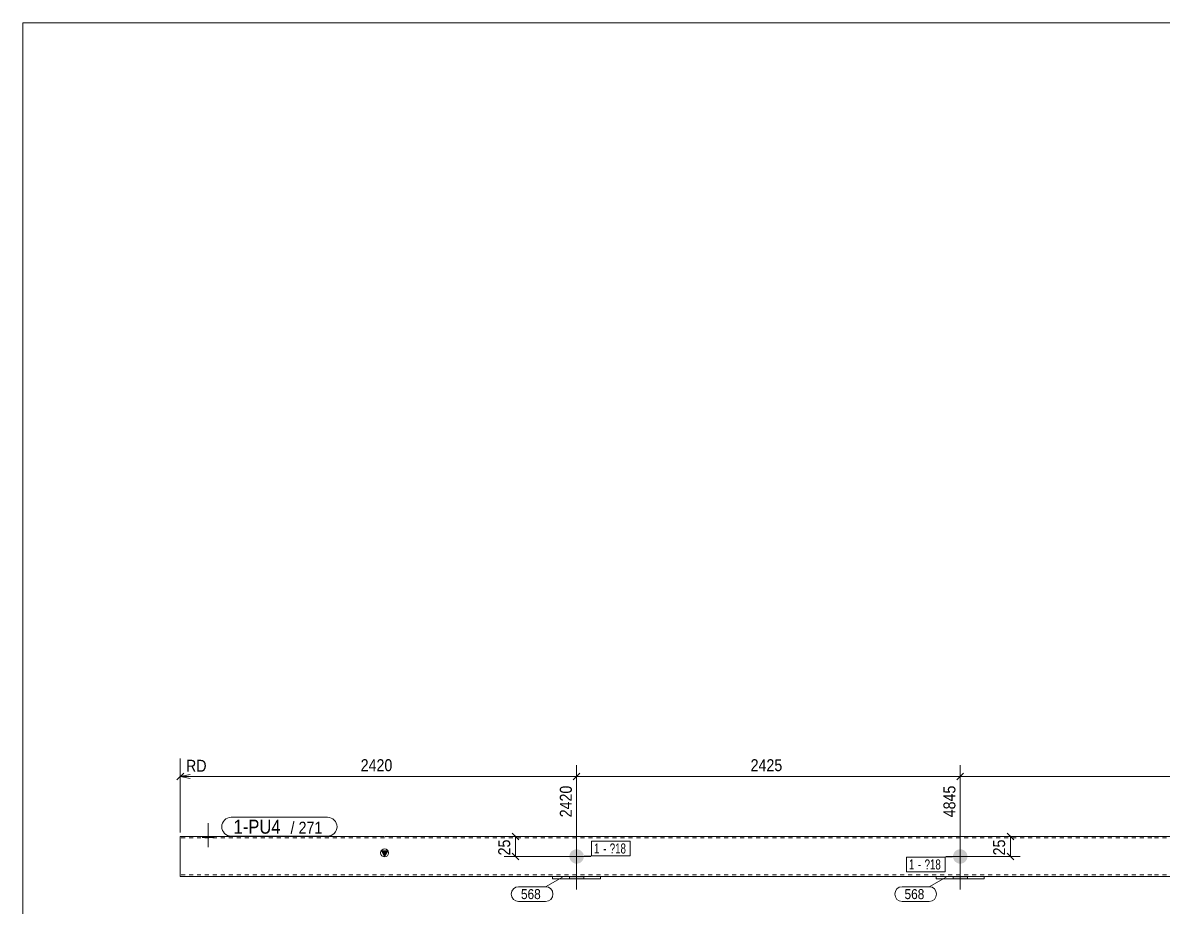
# Model space of a CAD drawing. Header units: millimetres. Extents: x 2 to 579, y 1 to 405.
# Drawn here: x 5 to 290.7, y 183.6 to 405 of the extents above; entities that cross this region are included whole.
import ezdxf

# ---------------------------------------------------------------- set-up
doc = ezdxf.new("R2010")
doc.units = ezdxf.units.MM
doc.linetypes.add('XKITLINE00', pattern=[0])
doc.linetypes.add('XKITLINE01', pattern=[4, 1, -1, 1, -1])
for name, color, linetype, lineweight in [('Bolt', 3, 'Continuous', 0), ('BoltMark', 7, 'Continuous', 0), ('Dimensions', 7, 'Continuous', 0), ('DrawingSheet', 5, 'Continuous', 0), ('Part', 2, 'Continuous', 0), ('PartMark', 7, 'Continuous', 0)]:
    doc.layers.add(name, color=color, linetype=linetype, lineweight=lineweight)
doc.styles.add('ARIAL', font='ARIAL.TTF')
doc.styles.add('ARIAL_NARROW', font='ARIALN.TTF')

# ---------------------------------------------------------------- blocks, each defined once
blk = doc.blocks.new('*A10')
at = {"layer": 'Bolt'}
blk.add_hatch(color=3, dxfattribs=at).paths.add_polyline_path([(141.94, 196.32), (141.95, 196.36), (141.95, 196.41), (141.95, 196.45), (141.96, 196.5), (141.96, 196.54), (141.97, 196.58), (141.98, 196.63), (141.99, 196.67), (142, 196.71), (142.01, 196.76), (142.02, 196.8), (142.03, 196.84), (142.05, 196.88), (142.06, 196.92), (142.08, 196.96), (142.1, 197.01), (142.12, 197.05), (142.14, 197.09), (142.16, 197.12), (142.18, 197.16), (142.2, 197.2), (142.22, 197.24), (142.25, 197.28), (142.27, 197.31), (142.3, 197.35), (142.32, 197.38), (142.35, 197.42), (142.38, 197.45), (142.41, 197.48), (142.44, 197.52), (142.47, 197.55), (142.5, 197.58), (142.54, 197.61), (142.57, 197.64), (142.6, 197.67), (142.64, 197.69), (142.67, 197.72), (142.71, 197.75), (142.74, 197.77), (142.78, 197.8), (142.82, 197.82), (142.86, 197.84), (142.9, 197.86), (142.93, 197.88), (142.97, 197.9), (143.01, 197.92), (143.06, 197.94), (143.1, 197.96), (143.14, 197.97), (143.18, 197.98), (143.22, 198), (143.26, 198.01), (143.31, 198.02), (143.35, 198.03), (143.39, 198.04), (143.44, 198.05), (143.48, 198.06), (143.52, 198.06), (143.57, 198.07), (143.61, 198.07), (143.66, 198.07), (143.7, 198.08), (143.74, 198.08), (143.79, 198.08), (143.83, 198.07), (143.88, 198.07), (143.92, 198.07), (143.96, 198.06), (144.01, 198.06), (144.05, 198.05), (144.1, 198.04), (144.14, 198.03), (144.18, 198.02), (144.22, 198.01), (144.27, 198), (144.31, 197.98), (144.35, 197.97), (144.39, 197.96), (144.43, 197.94), (144.47, 197.92), (144.51, 197.9), (144.55, 197.88), (144.59, 197.86), (144.63, 197.84), (144.67, 197.82), (144.71, 197.8), (144.74, 197.77), (144.78, 197.75), (144.82, 197.72), (144.85, 197.69), (144.89, 197.67), (144.92, 197.64), (144.95, 197.61), (144.99, 197.58), (145.02, 197.55), (145.05, 197.52), (145.08, 197.48), (145.11, 197.45), (145.14, 197.42), (145.16, 197.38), (145.19, 197.35), (145.22, 197.31), (145.24, 197.28), (145.26, 197.24), (145.29, 197.2), (145.31, 197.16), (145.33, 197.12), (145.35, 197.09), (145.37, 197.05), (145.39, 197.01), (145.41, 196.96), (145.42, 196.92), (145.44, 196.88), (145.45, 196.84), (145.47, 196.8), (145.48, 196.76), (145.49, 196.71), (145.5, 196.67), (145.51, 196.63), (145.52, 196.58), (145.52, 196.54), (145.53, 196.5), (145.54, 196.45), (145.54, 196.41), (145.54, 196.36), (145.54, 196.32), (145.54, 196.28), (145.54, 196.23), (145.54, 196.19), (145.54, 196.14), (145.54, 196.1), (145.53, 196.06), (145.52, 196.01), (145.52, 195.97), (145.51, 195.92), (145.5, 195.88), (145.49, 195.84), (145.48, 195.8), (145.47, 195.75), (145.45, 195.71), (145.44, 195.67), (145.42, 195.63), (145.41, 195.59), (145.39, 195.55), (145.37, 195.51), (145.35, 195.47), (145.33, 195.43), (145.31, 195.39), (145.29, 195.35), (145.26, 195.31), (145.24, 195.28), (145.22, 195.24), (145.19, 195.2), (145.16, 195.17), (145.14, 195.13), (145.11, 195.1), (145.08, 195.07), (145.05, 195.03), (145.02, 195), (144.99, 194.97), (144.95, 194.94), (144.92, 194.91), (144.89, 194.88), (144.85, 194.86), (144.82, 194.83), (144.78, 194.8), (144.74, 194.78), (144.71, 194.76), (144.67, 194.73), (144.63, 194.71), (144.59, 194.69), (144.55, 194.67), (144.51, 194.65), (144.47, 194.63), (144.43, 194.61), (144.39, 194.6), (144.35, 194.58), (144.31, 194.57), (144.27, 194.55), (144.22, 194.54), (144.18, 194.53), (144.14, 194.52), (144.1, 194.51), (144.05, 194.5), (144.01, 194.5), (143.96, 194.49), (143.92, 194.48), (143.88, 194.48), (143.83, 194.48), (143.79, 194.48), (143.74, 194.48), (143.7, 194.48), (143.66, 194.48), (143.61, 194.48), (143.57, 194.48), (143.52, 194.49), (143.48, 194.5), (143.44, 194.5), (143.39, 194.51), (143.35, 194.52), (143.31, 194.53), (143.26, 194.54), (143.22, 194.55), (143.18, 194.57), (143.14, 194.58), (143.1, 194.6), (143.06, 194.61), (143.01, 194.63), (142.97, 194.65), (142.93, 194.67), (142.9, 194.69), (142.86, 194.71), (142.82, 194.73), (142.78, 194.76), (142.74, 194.78), (142.71, 194.8), (142.67, 194.83), (142.64, 194.86), (142.6, 194.88), (142.57, 194.91), (142.54, 194.94), (142.5, 194.97), (142.47, 195), (142.44, 195.03), (142.41, 195.07), (142.38, 195.1), (142.35, 195.13), (142.32, 195.17), (142.3, 195.2), (142.27, 195.24), (142.25, 195.28), (142.22, 195.31), (142.2, 195.35), (142.18, 195.39), (142.16, 195.43), (142.14, 195.47), (142.12, 195.51), (142.1, 195.55), (142.08, 195.59), (142.06, 195.63), (142.05, 195.67), (142.03, 195.71), (142.02, 195.75), (142.01, 195.8), (142, 195.84), (141.99, 195.88), (141.98, 195.92), (141.97, 195.97), (141.96, 196.01), (141.96, 196.06), (141.95, 196.1), (141.95, 196.14), (141.95, 196.19), (141.94, 196.23), (141.94, 196.28)], flags=17)
at = {"layer": 'Bolt', "color": 3, "linetype": 'XKITLINE00', "lineweight": 0}
for p, q in [((143.74, 192.68), (143.74, 199.88)), ((147.34, 196.28), (140.14, 196.28))]:
    blk.add_line(p, q, dxfattribs=at)
blk = doc.blocks.new('*A11')
at = {"layer": 'Bolt'}
blk.add_hatch(color=3, dxfattribs=at).paths.add_polyline_path([(238.04, 196.32), (238.05, 196.36), (238.05, 196.41), (238.05, 196.45), (238.06, 196.5), (238.06, 196.54), (238.07, 196.58), (238.08, 196.63), (238.09, 196.67), (238.1, 196.71), (238.11, 196.76), (238.12, 196.8), (238.13, 196.84), (238.15, 196.88), (238.16, 196.92), (238.18, 196.96), (238.2, 197.01), (238.22, 197.05), (238.24, 197.09), (238.26, 197.12), (238.28, 197.16), (238.3, 197.2), (238.32, 197.24), (238.35, 197.28), (238.37, 197.31), (238.4, 197.35), (238.42, 197.38), (238.45, 197.42), (238.48, 197.45), (238.51, 197.48), (238.54, 197.52), (238.57, 197.55), (238.6, 197.58), (238.64, 197.61), (238.67, 197.64), (238.7, 197.67), (238.74, 197.69), (238.77, 197.72), (238.81, 197.75), (238.84, 197.77), (238.88, 197.8), (238.92, 197.82), (238.96, 197.84), (239, 197.86), (239.03, 197.88), (239.07, 197.9), (239.11, 197.92), (239.16, 197.94), (239.2, 197.96), (239.24, 197.97), (239.28, 197.98), (239.32, 198), (239.36, 198.01), (239.41, 198.02), (239.45, 198.03), (239.49, 198.04), (239.54, 198.05), (239.58, 198.06), (239.62, 198.06), (239.67, 198.07), (239.71, 198.07), (239.76, 198.07), (239.8, 198.08), (239.84, 198.08), (239.89, 198.08), (239.93, 198.07), (239.98, 198.07), (240.02, 198.07), (240.06, 198.06), (240.11, 198.06), (240.15, 198.05), (240.2, 198.04), (240.24, 198.03), (240.28, 198.02), (240.32, 198.01), (240.37, 198), (240.41, 197.98), (240.45, 197.97), (240.49, 197.96), (240.53, 197.94), (240.57, 197.92), (240.61, 197.9), (240.65, 197.88), (240.69, 197.86), (240.73, 197.84), (240.77, 197.82), (240.81, 197.8), (240.84, 197.77), (240.88, 197.75), (240.92, 197.72), (240.95, 197.69), (240.99, 197.67), (241.02, 197.64), (241.05, 197.61), (241.09, 197.58), (241.12, 197.55), (241.15, 197.52), (241.18, 197.48), (241.21, 197.45), (241.24, 197.42), (241.26, 197.38), (241.29, 197.35), (241.32, 197.31), (241.34, 197.28), (241.36, 197.24), (241.39, 197.2), (241.41, 197.16), (241.43, 197.12), (241.45, 197.09), (241.47, 197.05), (241.49, 197.01), (241.51, 196.96), (241.52, 196.92), (241.54, 196.88), (241.55, 196.84), (241.57, 196.8), (241.58, 196.76), (241.59, 196.71), (241.6, 196.67), (241.61, 196.63), (241.62, 196.58), (241.62, 196.54), (241.63, 196.5), (241.64, 196.45), (241.64, 196.41), (241.64, 196.36), (241.64, 196.32), (241.64, 196.28), (241.64, 196.23), (241.64, 196.19), (241.64, 196.14), (241.64, 196.1), (241.63, 196.06), (241.62, 196.01), (241.62, 195.97), (241.61, 195.92), (241.6, 195.88), (241.59, 195.84), (241.58, 195.8), (241.57, 195.75), (241.55, 195.71), (241.54, 195.67), (241.52, 195.63), (241.51, 195.59), (241.49, 195.55), (241.47, 195.51), (241.45, 195.47), (241.43, 195.43), (241.41, 195.39), (241.39, 195.35), (241.36, 195.31), (241.34, 195.28), (241.32, 195.24), (241.29, 195.2), (241.26, 195.17), (241.24, 195.13), (241.21, 195.1), (241.18, 195.07), (241.15, 195.03), (241.12, 195), (241.09, 194.97), (241.05, 194.94), (241.02, 194.91), (240.99, 194.88), (240.95, 194.86), (240.92, 194.83), (240.88, 194.8), (240.84, 194.78), (240.81, 194.76), (240.77, 194.73), (240.73, 194.71), (240.69, 194.69), (240.65, 194.67), (240.61, 194.65), (240.57, 194.63), (240.53, 194.61), (240.49, 194.6), (240.45, 194.58), (240.41, 194.57), (240.37, 194.55), (240.32, 194.54), (240.28, 194.53), (240.24, 194.52), (240.2, 194.51), (240.15, 194.5), (240.11, 194.5), (240.06, 194.49), (240.02, 194.48), (239.98, 194.48), (239.93, 194.48), (239.89, 194.48), (239.84, 194.48), (239.8, 194.48), (239.76, 194.48), (239.71, 194.48), (239.67, 194.48), (239.62, 194.49), (239.58, 194.5), (239.54, 194.5), (239.49, 194.51), (239.45, 194.52), (239.41, 194.53), (239.36, 194.54), (239.32, 194.55), (239.28, 194.57), (239.24, 194.58), (239.2, 194.6), (239.16, 194.61), (239.11, 194.63), (239.07, 194.65), (239.03, 194.67), (239, 194.69), (238.96, 194.71), (238.92, 194.73), (238.88, 194.76), (238.84, 194.78), (238.81, 194.8), (238.77, 194.83), (238.74, 194.86), (238.7, 194.88), (238.67, 194.91), (238.64, 194.94), (238.6, 194.97), (238.57, 195), (238.54, 195.03), (238.51, 195.07), (238.48, 195.1), (238.45, 195.13), (238.42, 195.17), (238.4, 195.2), (238.37, 195.24), (238.35, 195.28), (238.32, 195.31), (238.3, 195.35), (238.28, 195.39), (238.26, 195.43), (238.24, 195.47), (238.22, 195.51), (238.2, 195.55), (238.18, 195.59), (238.16, 195.63), (238.15, 195.67), (238.13, 195.71), (238.12, 195.75), (238.11, 195.8), (238.1, 195.84), (238.09, 195.88), (238.08, 195.92), (238.07, 195.97), (238.06, 196.01), (238.06, 196.06), (238.05, 196.1), (238.05, 196.14), (238.05, 196.19), (238.04, 196.23), (238.04, 196.28)], flags=17)
at = {"layer": 'Bolt', "color": 3, "linetype": 'XKITLINE00', "lineweight": 0}
for p, q in [((239.84, 192.68), (239.84, 199.88)), ((243.44, 196.28), (236.24, 196.28))]:
    blk.add_line(p, q, dxfattribs=at)
blk = doc.blocks.new('*A12')
at = {"layer": 'Bolt'}
blk.add_hatch(color=3, dxfattribs=at).paths.add_polyline_path([(50.05, 200.92), (50.05, 201.28), (52.85, 201.28), (52.85, 200.92)], flags=17)
blk.add_hatch(color=3, dxfattribs=at).paths.add_polyline_path([(50.05, 200.92), (50.05, 201.28), (52.85, 201.28), (52.85, 200.92)], flags=17)
at = {"layer": 'Bolt', "color": 3, "linetype": 'XKITLINE00', "lineweight": 0}
for p, q in [((51.45, 198.6), (51.45, 204.6)), ((51.45, 198.6), (51.45, 204.6)), ((50.05, 200.92), (50.05, 201.28)), ((50.05, 200.92), (50.05, 201.28)), ((52.85, 200.92), (52.85, 201.28)), ((52.85, 200.92), (52.85, 201.28))]:
    blk.add_line(p, q, dxfattribs=at)
blk = doc.blocks.new('*A14')
at = {"layer": 'Bolt'}
blk.add_hatch(color=3, dxfattribs=at).paths.add_polyline_path([(238.04, 190.68), (238.04, 191.28), (241.64, 191.28), (241.64, 190.68)], flags=17)
at = {"layer": 'Bolt', "color": 3, "linetype": 'XKITLINE00', "lineweight": 0}
for p, q in [((239.84, 193.98), (239.84, 187.98)), ((238.04, 191.28), (238.04, 190.68)), ((241.64, 191.28), (241.64, 190.68))]:
    blk.add_line(p, q, dxfattribs=at)
blk = doc.blocks.new('*A15')
at = {"layer": 'Bolt'}
blk.add_hatch(color=3, dxfattribs=at).paths.add_polyline_path([(141.94, 190.68), (141.94, 191.28), (145.54, 191.28), (145.54, 190.68)], flags=17)
at = {"layer": 'Bolt', "color": 3, "linetype": 'XKITLINE00', "lineweight": 0}
for p, q in [((143.74, 193.98), (143.74, 187.98)), ((141.94, 191.28), (141.94, 190.68)), ((145.54, 191.28), (145.54, 190.68))]:
    blk.add_line(p, q, dxfattribs=at)
blk = doc.blocks.new('*A16')
at = {"layer": 'Part'}
blk.add_hatch(color=2, dxfattribs=at).paths.add_polyline_path([(94.85, 197.68), (96.45, 197.68), (95.65, 196.28)], flags=17)
at = {"layer": 'Part', "color": 2, "linetype": 'XKITLINE00', "lineweight": 0}
for p, q in [((44.45, 191.28), (44.45, 201.28)), ((44.45, 201.28), (95.64, 201.28)), ((95.74, 201.28), (191.74, 201.28)), ((191.84, 201.28), (287.84, 201.28)), ((287.94, 201.28), (423.54, 201.28)), ((95.65, 196.28), (94.85, 197.68)), ((94.85, 197.68), (96.45, 197.68)), ((96.45, 197.68), (95.65, 196.28)), ((95.64, 191.28), (44.45, 191.28)), ((191.74, 191.28), (95.74, 191.28)), ((287.84, 191.28), (191.84, 191.28)), ((423.54, 191.28), (287.94, 191.28))]:
    blk.add_line(p, q, dxfattribs=at)
at = {"layer": 'Part', "color": 7, "linetype": 'XKITLINE01', "lineweight": 0}
for p, q in [((95.64, 200.92), (44.45, 200.92)), ((191.74, 200.92), (95.74, 200.92)), ((287.84, 200.92), (191.84, 200.92)), ((423.54, 200.92), (287.94, 200.92)), ((95.64, 191.64), (44.45, 191.64)), ((191.74, 191.64), (95.74, 191.64)), ((287.84, 191.64), (191.84, 191.64)), ((423.54, 191.64), (287.94, 191.64))]:
    blk.add_line(p, q, dxfattribs=at)
at = {"layer": 'Part', "color": 2, "linetype": 'XKITLINE00', "lineweight": 0}
blk.add_circle((95.65, 197.18), 1, dxfattribs=at)
blk = doc.blocks.new('*A17')
at = {"layer": 'Part', "color": 2, "linetype": 'XKITLINE00', "lineweight": 0}
for p, q in [((233.84, 190.68), (233.84, 191.28)), ((245.84, 190.68), (233.84, 190.68)), ((245.84, 190.68), (245.84, 191.28))]:
    blk.add_line(p, q, dxfattribs=at)
at = {"layer": 'Part', "color": 7, "linetype": 'XKITLINE01', "lineweight": 0}
blk.add_line((233.84, 191.28), (245.84, 191.28), dxfattribs=at)
blk = doc.blocks.new('*A18')
at = {"layer": 'Part', "color": 2, "linetype": 'XKITLINE00', "lineweight": 0}
for p, q in [((137.74, 190.68), (137.74, 191.28)), ((149.74, 190.68), (137.74, 190.68)), ((149.74, 190.68), (149.74, 191.28))]:
    blk.add_line(p, q, dxfattribs=at)
at = {"layer": 'Part', "color": 7, "linetype": 'XKITLINE01', "lineweight": 0}
blk.add_line((137.74, 191.28), (149.74, 191.28), dxfattribs=at)
blk = doc.blocks.new('*A19')
at = {"layer": 'DrawingSheet', "color": 5, "linetype": 'XKITLINE00', "lineweight": 0}
for p, q in [((579, 405), (5, 405)), ((5, 405), (5, 5))]:
    blk.add_line(p, q, dxfattribs=at)
blk = doc.blocks.new('*A49')
at = {"layer": 'Dimensions', "color": 7, "linetype": 'XKITLINE00', "lineweight": 0}
for p, q in [((240.84, 201.28), (254.85, 201.28)), ((251.6, 202.12), (253.3, 200.43)), ((252.45, 196.28), (252.45, 201.28)), ((240.84, 196.28), (254.85, 196.28)), ((251.6, 197.12), (253.3, 195.43))]:
    blk.add_line(p, q, dxfattribs=at)
at = {"layer": 'Dimensions', "color": 3}
for p in [(252.45, 201.28), (252.45, 196.28)]:
    blk.add_point(p, dxfattribs=at)
at = {"layer": 'Dimensions', "color": 3, "style": 'ARIAL', "width": 0.85}
blk.add_text('25', height=3, rotation=90.0002, dxfattribs=at).set_placement((251.1, 196.55))
blk = doc.blocks.new('*A50')
at = {"layer": 'Dimensions', "color": 7, "linetype": 'XKITLINE00', "lineweight": 0}
for p, q in [((142.74, 201.28), (125.6, 201.28)), ((127.6, 202.12), (129.3, 200.43)), ((128.45, 196.28), (128.45, 201.28)), ((142.74, 196.28), (125.6, 196.28)), ((127.6, 197.12), (129.3, 195.43))]:
    blk.add_line(p, q, dxfattribs=at)
at = {"layer": 'Dimensions', "color": 3}
for p in [(128.45, 201.28), (128.45, 196.28)]:
    blk.add_point(p, dxfattribs=at)
at = {"layer": 'Dimensions', "color": 3, "style": 'ARIAL', "width": 0.85}
blk.add_text('25', height=3, rotation=90.0002, dxfattribs=at).set_placement((127.1, 196.55))
blk = doc.blocks.new('*A51')
at = {"layer": 'Dimensions', "color": 7, "linetype": 'XKITLINE00', "lineweight": 0}
for p, q in [((44.45, 202.28), (44.45, 220.78)), ((44.45, 202.28), (44.45, 219.13)), ((143.74, 197.28), (143.74, 219.13)), ((45.3, 217.12), (43.6, 215.43)), ((46.95, 216.78), (44.45, 216.28)), ((44.45, 216.28), (143.74, 216.28)), ((46.95, 215.78), (44.45, 216.28)), ((51.67, 216.28), (44.45, 216.28)), ((144.59, 217.12), (142.9, 215.43))]:
    blk.add_line(p, q, dxfattribs=at)
at = {"layer": 'Dimensions', "color": 3}
for p in [(44.45, 216.28), (143.74, 216.28)]:
    blk.add_point(p, dxfattribs=at)
at = {"layer": 'Dimensions', "color": 7}
blk.add_point((44.45, 216.28), dxfattribs=at)
at = {"layer": 'Dimensions', "color": 3, "style": 'ARIAL', "width": 0.85}
for s, p in [('RD', (45.89, 217.48)), ('2420', (89.65, 217.63))]:
    blk.add_text(s, height=3, dxfattribs=at).set_placement(p)
blk.add_text('2420', height=3, rotation=90.0002, dxfattribs=at).set_placement((142.54, 206.08))
blk = doc.blocks.new('*A52')
at = {"layer": 'Dimensions', "color": 7, "linetype": 'XKITLINE00', "lineweight": 0}
for p, q in [((143.74, 197.28), (143.74, 219.13)), ((239.84, 197.28), (239.84, 219.13)), ((144.59, 217.12), (142.9, 215.43)), ((143.74, 216.28), (239.84, 216.28)), ((240.69, 217.12), (239, 215.43))]:
    blk.add_line(p, q, dxfattribs=at)
at = {"layer": 'Dimensions', "color": 3}
for p in [(143.74, 216.28), (239.84, 216.28)]:
    blk.add_point(p, dxfattribs=at)
at = {"layer": 'Dimensions', "color": 3, "style": 'ARIAL', "width": 0.85}
blk.add_text('2425', height=3, dxfattribs=at).set_placement((187.34, 217.63))
blk.add_text('4845', height=3, rotation=90.0002, dxfattribs=at).set_placement((238.64, 206.08))
blk = doc.blocks.new('*A53')
at = {"layer": 'Dimensions', "color": 7, "linetype": 'XKITLINE00', "lineweight": 0}
for p, q in [((239.84, 197.28), (239.84, 219.13)), ((423.54, 202.28), (423.54, 219.13)), ((240.69, 217.12), (239, 215.43)), ((239.84, 216.28), (423.54, 216.28)), ((424.39, 217.12), (422.69, 215.43))]:
    blk.add_line(p, q, dxfattribs=at)
at = {"layer": 'Dimensions', "color": 3}
for p in [(239.84, 216.28), (423.54, 216.28)]:
    blk.add_point(p, dxfattribs=at)
at = {"layer": 'Dimensions', "color": 3, "style": 'ARIAL', "width": 0.85}
blk.add_text('2842', height=3, dxfattribs=at).set_placement((327.24, 217.63))
blk.add_text('7687', height=3, rotation=90.0002, dxfattribs=at).set_placement((422.34, 206.08))
blk = doc.blocks.new('*A54')
at = {"layer": 'BoltMark', "color": 7, "linetype": 'XKITLINE00', "lineweight": 0}
for p, q in [((226.39, 196.13), (236.08, 196.13)), ((226.39, 192.43), (226.39, 196.13)), ((239.84, 196.28), (236.08, 196.13)), ((236.08, 192.43), (236.08, 196.13)), ((226.39, 192.43), (236.08, 192.43))]:
    blk.add_line(p, q, dxfattribs=at)
at = {"layer": 'BoltMark', "color": 3, "style": 'ARIAL_NARROW', "width": 0.85}
for s, p in [('1', (226.99, 193.03)), ('?18', (230.92, 193.03)), ('-', (229.26, 193.03))]:
    blk.add_text(s, height=2.5, dxfattribs=at).set_placement(p)
blk = doc.blocks.new('*A55')
at = {"layer": 'BoltMark', "color": 7, "linetype": 'XKITLINE00', "lineweight": 0}
for p, q in [((147.51, 200.13), (157.2, 200.13)), ((147.51, 196.43), (147.51, 200.13)), ((157.2, 196.43), (157.2, 200.13)), ((143.74, 196.28), (147.51, 196.43)), ((147.51, 196.43), (157.2, 196.43))]:
    blk.add_line(p, q, dxfattribs=at)
at = {"layer": 'BoltMark', "color": 3, "style": 'ARIAL_NARROW', "width": 0.85}
for s, p in [('1', (148.11, 197.03)), ('-', (150.38, 197.03)), ('?18', (152.04, 197.03))]:
    blk.add_text(s, height=2.5, dxfattribs=at).set_placement(p)
blk = doc.blocks.new('*A56')
at = {"layer": 'PartMark', "color": 7, "linetype": 'XKITLINE00', "lineweight": 0}
for p, q in [((129.2, 188.7), (135.96, 188.7)), ((140.2, 191.1), (135.96, 188.7)), ((129.2, 185), (135.96, 185))]:
    blk.add_line(p, q, dxfattribs=at)
for centre, start, end in [((129.2, 186.85), 90, 270), ((135.96, 186.85), 270, 90)]:
    blk.add_arc(centre, 1.85, start, end, dxfattribs=at)
at = {"layer": 'PartMark', "color": 3, "style": 'ARIAL', "width": 0.85}
blk.add_text('568', height=2.5, dxfattribs=at).set_placement((129.8, 185.6))
blk = doc.blocks.new('*A57')
at = {"layer": 'PartMark', "color": 7, "linetype": 'XKITLINE00', "lineweight": 0}
for p, q in [((225.3, 188.7), (232.06, 188.7)), ((236.3, 191.1), (232.06, 188.7)), ((225.3, 185), (232.06, 185))]:
    blk.add_line(p, q, dxfattribs=at)
for centre, start, end in [((225.3, 186.85), 90, 270), ((232.06, 186.85), 270, 90)]:
    blk.add_arc(centre, 1.85, start, end, dxfattribs=at)
at = {"layer": 'PartMark', "color": 3, "style": 'ARIAL', "width": 0.85}
blk.add_text('568', height=2.5, dxfattribs=at).set_placement((225.9, 185.6))
blk = doc.blocks.new('*A58')
at = {"layer": 'PartMark', "color": 7, "linetype": 'XKITLINE00', "lineweight": 0}
for p, q in [((57.2, 206.08), (81.37, 206.08)), ((57.2, 201.38), (81.37, 201.38))]:
    blk.add_line(p, q, dxfattribs=at)
for centre, start, end in [((57.2, 203.73), 90, 270), ((81.37, 203.73), 270, 90)]:
    blk.add_arc(centre, 2.35, start, end, dxfattribs=at)
at = {"layer": 'PartMark', "color": 1, "style": 'ARIAL', "width": 0.85}
blk.add_text('1-PU4', height=3.5, dxfattribs=at).set_placement((57.8, 201.98))
at = {"layer": 'PartMark', "color": 3, "style": 'ARIAL', "width": 0.85}
for s, p in [('/', (72.08, 201.98)), ('271', (74.09, 201.98))]:
    blk.add_text(s, height=3, dxfattribs=at).set_placement(p)

msp = doc.modelspace()

# ---------------------------------------------------------------- block references
at = {"lineweight": 0}
for name in ['*A19', '*A51', '*A52', '*A53', '*A58', '*A12', '*A50', '*A55', '*A49', '*A10', '*A11', '*A54', '*A15', '*A14', '*A56', '*A18', '*A57', '*A17']:
    msp.add_blockref(name, (0, 0), dxfattribs=at)
at = {"layer": 'Part', "lineweight": 0}
msp.add_blockref('*A16', (0, 0), dxfattribs=at)

doc.saveas('drawing.dxf')
